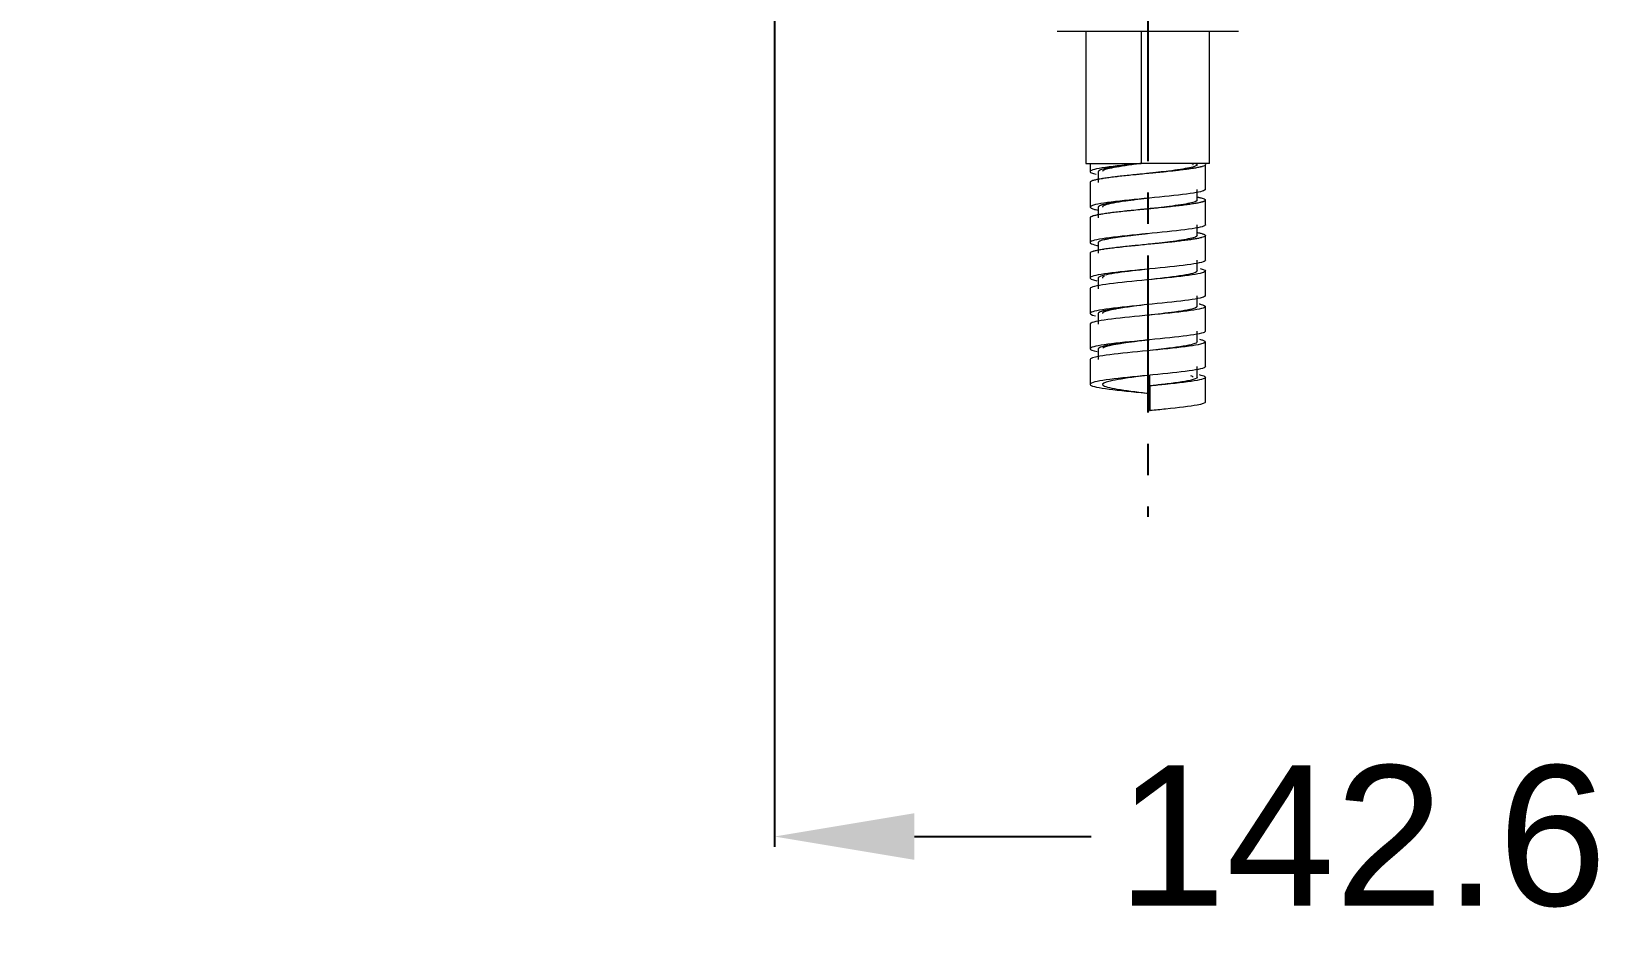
# Model space of a CAD drawing. Header units: millimetres. Extents: x 2915 to 5291, y 1031 to 4391.
# Drawn here: x 4646.8 to 4838.1, y 1787.5 to 1896.3 of the extents above; entities that cross this region are included whole.
import ezdxf

# ---------------------------------------------------------------- set-up
doc = ezdxf.new("R2010")
doc.units = ezdxf.units.MM
doc.linetypes.add('CENTERX2', pattern=[20.32, 12.7, -2.54, 2.54, -2.54])
doc.layers.add('CENTER', color=1, linetype='CENTERX2')
doc.styles.get("Standard").update_dxf_attribs({"font": 'arial.ttf'})
doc.dimstyles.new('ISO-25', dxfattribs={"dimtxt": 17, "dimasz": 17, "dimexe": 1.25, "dimexo": 0.625, "dimgap": 5, "dimtad": 1, "dimtih": 1, "dimtoh": 1, "dimdec": 1, "dimdsep": 46, "dimtxsty": 'Standard', "dimcen": 0, "dimclrd": 3, "dimclre": 3, "dimclrt": 4, "dimadec": 0, "dimazin": 0, "dimtfac": 1, "dimtdec": 1, "dimtmove": 0, "dimatfit": 3, "dimfxl": 1, "dimarcsym": 0})

# ---------------------------------------------------------------- blocks, each defined once
blk = doc.blocks.new('*D10')
at = {"color": 3, "lineweight": -2, "transparency": 16777216}
for p, q in [((4736.98, 1919.5), (4736.98, 1797.37)), ((4879.62, 1866.84), (4879.62, 1797.37)), ((4753.98, 1798.62), (4775.42, 1798.62)), ((4862.62, 1798.62), (4841.18, 1798.62))]:
    blk.add_line(p, q, dxfattribs=at)
at = {"color": 3, "transparency": 16777216}
for points in [[(4753.98, 1801.45), (4753.98, 1795.79), (4736.98, 1798.62)], [(4862.62, 1801.45), (4862.62, 1795.79), (4879.62, 1798.62)]]:
    blk.add_solid(points, dxfattribs=at)
at = {"layer": 'Defpoints', "color": 0, "transparency": 16777216}
for p in [(4736.98, 1920.12), (4879.62, 1867.47), (4879.62, 1798.62)]:
    blk.add_point(p, dxfattribs=at)
at = {"color": 4, "transparency": 16777216, "insert": (4808.3, 1798.62), "char_height": 17, "attachment_point": 5}
blk.add_mtext('142.6', dxfattribs=at)

msp = doc.modelspace()

# ---------------------------------------------------------------- linework, layer by layer
at = {"linetype": 'Continuous', "lineweight": 18, "extrusion": (0, 1, 0)}
for p, q in [((4781.14, 1896.29), (4771.29, 1896.29)), ((4774.79, 1896.29), (4774.79, 1880.29)), ((4793.29, 1896.29), (4781.14, 1896.29)), ((4789.79, 1880.29), (4789.79, 1896.29)), ((4774.79, 1880.29), (4781.51, 1880.29)), ((4789.79, 1880.29), (4781.51, 1880.29)), ((4782.52, 1854.59), (4782.52, 1853.29)), ((4782.54, 1853.29), (4782.54, 1854.59)), ((4782.52, 1853.29), (4782.52, 1850.29)), ((4782.58, 1853.29), (4782.54, 1853.29)), ((4782.58, 1850.29), (4782.58, 1853.29)), ((4782.52, 1850.29), (4782.58, 1850.29))]:
    msp.add_line(p, q, dxfattribs=at)
at = {"linetype": 'Continuous', "lineweight": 13, "extrusion": (0, 1, 0)}
msp.add_line((4781.51, 1896.29), (4781.51, 1880.29), dxfattribs=at)
at = {"linetype": 'Continuous', "lineweight": 18}
for points, knots in [([(4781.56, 1880.29), (4780.92, 1880.23), (4778.67, 1880), (4775.53, 1879.61), (4775.03, 1879.24), (4775.8, 1879.02), (4776.05, 1878.97)], [0, 0, 0, 0, 0.141642, 0.50991, 0.878178, 1, 1, 1, 1]), ([(4781.66, 1880.29), (4781.42, 1880.26), (4781.18, 1880.23), (4780.82, 1880.19), (4780.7, 1880.18), (4780.52, 1880.16), (4780.47, 1880.15), (4780.35, 1880.13), (4780.29, 1880.13), (4780, 1880.09), (4779.78, 1880.06), (4779.34, 1880.01), (4779.13, 1879.98), (4778.83, 1879.94), (4778.73, 1879.93), (4778.61, 1879.91), (4778.59, 1879.91), (4778.54, 1879.9), (4778.51, 1879.89), (4778.44, 1879.88), (4778.4, 1879.88), (4778.16, 1879.84), (4777.99, 1879.81), (4777.67, 1879.76), (4777.52, 1879.73), (4777.31, 1879.69), (4777.24, 1879.68), (4777.11, 1879.65), (4777.05, 1879.63), (4776.88, 1879.59), (4776.78, 1879.56), (4776.6, 1879.51), (4776.53, 1879.48), (4776.45, 1879.45), (4776.44, 1879.44), (4776.41, 1879.42), (4776.4, 1879.42), (4776.37, 1879.4), (4776.35, 1879.38), (4776.31, 1879.34), (4776.29, 1879.31), (4776.29, 1879.29), (4776.29, 1879.29), (4776.29, 1879.29)], [0, 0, 0, 0, 0.083319, 0.083319, 0.124979, 0.124979, 0.145809, 0.145809, 0.166639, 0.166639, 0.249958, 0.249958, 0.333278, 0.333278, 0.374937, 0.374937, 0.385352, 0.385352, 0.395767, 0.395767, 0.416597, 0.416597, 0.499917, 0.499917, 0.583236, 0.583236, 0.624896, 0.624896, 0.666555, 0.666555, 0.749875, 0.749875, 0.833194, 0.833194, 0.854024, 0.854024, 0.874854, 0.874854, 0.916514, 0.916514, 0.999833, 0.999833, 1, 1, 1, 1]), ([(4788.14, 1880.29), (4788.24, 1880.24), (4788.42, 1880.06), (4787.64, 1879.75), (4785.19, 1879.39), (4783.19, 1879.16), (4782.33, 1879.07)], [0, 0, 0, 0, 0.122605, 0.441377, 0.76015, 1, 1, 1, 1]), ([(4787.65, 1880.29), (4787.71, 1880.26), (4787.77, 1880.21), (4787.79, 1880.16), (4787.79, 1880.14), (4787.79, 1880.14), (4787.79, 1880.14)], [0, 0, 0, 0, 0.617283, 0.925925, 0.925925, 1, 1, 1, 1]), ([(4789.29, 1880.14), (4789.29, 1880.13), (4789.29, 1880.11), (4789.28, 1880.09), (4789.27, 1880.08), (4789.26, 1880.07), (4789.25, 1880.06), (4789.24, 1880.06), (4789.22, 1880.04), (4789.2, 1880.02), (4789.1, 1879.98), (4789.02, 1879.95), (4788.87, 1879.9), (4788.82, 1879.88), (4788.73, 1879.86), (4788.69, 1879.85), (4788.64, 1879.84), (4788.63, 1879.84), (4788.59, 1879.83), (4788.58, 1879.82), (4788.42, 1879.79), (4788.26, 1879.76), (4787.99, 1879.71), (4787.89, 1879.7), (4787.7, 1879.66), (4787.6, 1879.65), (4787.43, 1879.63), (4787.38, 1879.62), (4787.27, 1879.6), (4787.21, 1879.59), (4787.04, 1879.57), (4786.92, 1879.55), (4786.55, 1879.51), (4786.29, 1879.48), (4785.89, 1879.43), (4785.75, 1879.41), (4785.54, 1879.39), (4785.47, 1879.38), (4785.36, 1879.37), (4785.32, 1879.37), (4785.25, 1879.36), (4785.21, 1879.36), (4784.88, 1879.32), (4784.59, 1879.29), (4784.13, 1879.24), (4783.98, 1879.23), (4783.67, 1879.2), (4783.51, 1879.18), (4783.27, 1879.16), (4783.19, 1879.15), (4783.07, 1879.14), (4783.03, 1879.13), (4782.95, 1879.13), (4782.75, 1879.11), (4782.55, 1879.09), (4782.07, 1879.04), (4781.76, 1879.01), (4781.28, 1878.96), (4781.12, 1878.95), (4780.89, 1878.92), (4780.81, 1878.91), (4780.65, 1878.9), (4780.57, 1878.89), (4780.18, 1878.85), (4779.88, 1878.82), (4779.3, 1878.76), (4779.01, 1878.73), (4778.67, 1878.69), (4778.6, 1878.68), (4778.46, 1878.66), (4778.39, 1878.66), (4778.2, 1878.63), (4778.07, 1878.62), (4777.69, 1878.57), (4777.46, 1878.54), (4777.13, 1878.49), (4777.02, 1878.48), (4776.89, 1878.46), (4776.87, 1878.45), (4776.82, 1878.45), (4776.79, 1878.44), (4776.72, 1878.43), (4776.67, 1878.42), (4776.43, 1878.38), (4776.27, 1878.35), (4776.04, 1878.31), (4775.9, 1878.27), (4775.78, 1878.24), (4775.71, 1878.22), (4775.69, 1878.22), (4775.67, 1878.21), (4775.66, 1878.21), (4775.62, 1878.2), (4775.59, 1878.19), (4775.53, 1878.16), (4775.49, 1878.15), (4775.39, 1878.1), (4775.34, 1878.07), (4775.31, 1878.02), (4775.3, 1878.01), (4775.3, 1877.99), (4775.3, 1877.99), (4775.3, 1877.98)], [0, 0, 0, 0, 0.016379, 0.016379, 0.02727, 0.032715, 0.032715, 0.03816, 0.03816, 0.059941, 0.059941, 0.103503, 0.103503, 0.125283, 0.125283, 0.136174, 0.136174, 0.141619, 0.141619, 0.147064, 0.147064, 0.190626, 0.190626, 0.212407, 0.212407, 0.234187, 0.234187, 0.245078, 0.245078, 0.255968, 0.255968, 0.277749, 0.277749, 0.321311, 0.321311, 0.343091, 0.343091, 0.353982, 0.353982, 0.359427, 0.359427, 0.364872, 0.364872, 0.408434, 0.408434, 0.430215, 0.430215, 0.451995, 0.451995, 0.462886, 0.462886, 0.468331, 0.468331, 0.473776, 0.495557, 0.495557, 0.539119, 0.539119, 0.560899, 0.560899, 0.57179, 0.57179, 0.58268, 0.58268, 0.626242, 0.626242, 0.669803, 0.669803, 0.680694, 0.680694, 0.691584, 0.691584, 0.713365, 0.713365, 0.756927, 0.756927, 0.778707, 0.778707, 0.784153, 0.784153, 0.789598, 0.789598, 0.800488, 0.800488, 0.84405, 0.84405, 0.865831, 0.887611, 0.887611, 0.893057, 0.893057, 0.898502, 0.898502, 0.909392, 0.909392, 0.931173, 0.931173, 0.974735, 0.974735, 0.996515, 0.996515, 1, 1, 1, 1]), ([(4779.96, 1880.06), (4778.88, 1879.91), (4777.3, 1879.65), (4776.8, 1879.4), (4776.79, 1879.29)], [0, 0, 0, 0, 0.579426, 1, 1, 1, 1]), ([(4789.29, 1877.13), (4789.29, 1876.99), (4788.21, 1876.68), (4783.85, 1876.2), (4778.6, 1875.71), (4775.14, 1875.23), (4775.16, 1874.86), (4776.04, 1874.66), (4776.24, 1874.63)], [0, 0, 0, 0, 0.177692, 0.372028, 0.566364, 0.760701, 0.955037, 1, 1, 1, 1]), ([(4788.37, 1876.19), (4788.41, 1876.18), (4788.46, 1876.17), (4788.57, 1876.15), (4788.64, 1876.13), (4788.77, 1876.1), (4788.83, 1876.09), (4788.99, 1876.04), (4789.07, 1876.01), (4789.17, 1875.96), (4789.2, 1875.95), (4789.23, 1875.92), (4789.25, 1875.91), (4789.26, 1875.9), (4789.27, 1875.89), (4789.27, 1875.89), (4789.3, 1875.85), (4789.3, 1875.82), (4789.25, 1875.76), (4789.21, 1875.73), (4789.13, 1875.69), (4789.1, 1875.68), (4789.07, 1875.66), (4789.05, 1875.66), (4789.04, 1875.65), (4788.98, 1875.63), (4788.94, 1875.62), (4788.77, 1875.57), (4788.65, 1875.54), (4788.43, 1875.49), (4788.35, 1875.48), (4788.22, 1875.45), (4788.18, 1875.45), (4788.09, 1875.43), (4788.05, 1875.42), (4787.82, 1875.38), (4787.62, 1875.35), (4787.18, 1875.29), (4786.95, 1875.26), (4786.64, 1875.22), (4786.54, 1875.21), (4786.45, 1875.2), (4786.38, 1875.19), (4786.35, 1875.18), (4786.18, 1875.16), (4786.05, 1875.15), (4785.64, 1875.1), (4785.36, 1875.07), (4784.92, 1875.02), (4784.77, 1875.01), (4784.54, 1874.98), (4784.47, 1874.98), (4784.35, 1874.97), (4784.31, 1874.96), (4784.24, 1874.95), (4784.2, 1874.95), (4783.85, 1874.91), (4783.54, 1874.88), (4783.07, 1874.84), (4782.91, 1874.82), (4782.59, 1874.79), (4782.43, 1874.77), (4782.19, 1874.75), (4782.11, 1874.74), (4781.95, 1874.73), (4781.87, 1874.72), (4781.63, 1874.7), (4781.47, 1874.68), (4781, 1874.63), (4780.69, 1874.6), (4780.23, 1874.56), (4780.07, 1874.54), (4779.85, 1874.52), (4779.77, 1874.51), (4779.66, 1874.5), (4779.62, 1874.49), (4779.55, 1874.48), (4779.51, 1874.48), (4779.18, 1874.45), (4778.9, 1874.41), (4778.49, 1874.37), (4778.36, 1874.35), (4778.1, 1874.32), (4777.97, 1874.31), (4777.79, 1874.28), (4777.73, 1874.27), (4777.64, 1874.26), (4777.61, 1874.26), (4777.55, 1874.25), (4777.4, 1874.23), (4777.26, 1874.21), (4776.94, 1874.16), (4776.74, 1874.13), (4776.46, 1874.09), (4776.38, 1874.07), (4776.25, 1874.05), (4776.21, 1874.04), (4776.13, 1874.02), (4776.1, 1874.02), (4775.91, 1873.98), (4775.79, 1873.95), (4775.58, 1873.88), (4775.49, 1873.85), (4775.41, 1873.81), (4775.4, 1873.81), (4775.37, 1873.79), (4775.36, 1873.78), (4775.33, 1873.76), (4775.32, 1873.74), (4775.3, 1873.71), (4775.3, 1873.7), (4775.3, 1873.69)], [0, 0, 0, 0, 0.010486, 0.010486, 0.029211, 0.029211, 0.047936, 0.047936, 0.085387, 0.085387, 0.104112, 0.104112, 0.113475, 0.118156, 0.118156, 0.122837, 0.122837, 0.160288, 0.160288, 0.197738, 0.197738, 0.207101, 0.211782, 0.211782, 0.216463, 0.216463, 0.235188, 0.235188, 0.272639, 0.272639, 0.291364, 0.291364, 0.300726, 0.300726, 0.310089, 0.310089, 0.347539, 0.347539, 0.38499, 0.38499, 0.394352, 0.399034, 0.399034, 0.403715, 0.403715, 0.42244, 0.42244, 0.459891, 0.459891, 0.478616, 0.478616, 0.487978, 0.487978, 0.49266, 0.49266, 0.497341, 0.497341, 0.534791, 0.534791, 0.553517, 0.553517, 0.572242, 0.572242, 0.581604, 0.581604, 0.590967, 0.590967, 0.609692, 0.609692, 0.647142, 0.647142, 0.665868, 0.665868, 0.67523, 0.67523, 0.679912, 0.679912, 0.684593, 0.684593, 0.722043, 0.722043, 0.740768, 0.740768, 0.759494, 0.759494, 0.768856, 0.768856, 0.773537, 0.773537, 0.778219, 0.796944, 0.796944, 0.834394, 0.834394, 0.853119, 0.853119, 0.862482, 0.862482, 0.871845, 0.871845, 0.909295, 0.909295, 0.946745, 0.946745, 0.956108, 0.956108, 0.965471, 0.965471, 0.984196, 0.984196, 1, 1, 1, 1]), ([(4782.3, 1876.06), (4782.2, 1876.05), (4782.09, 1876.04), (4781.86, 1876.01), (4781.74, 1876), (4781.56, 1875.98), (4781.5, 1875.97), (4781.38, 1875.96), (4781.32, 1875.95), (4781.01, 1875.91), (4780.77, 1875.89), (4780.31, 1875.83), (4780.08, 1875.8), (4779.75, 1875.76), (4779.64, 1875.75), (4779.47, 1875.73), (4779.42, 1875.72), (4779.31, 1875.7), (4779.26, 1875.7), (4778.99, 1875.66), (4778.79, 1875.64), (4778.41, 1875.58), (4778.23, 1875.55), (4777.97, 1875.51), (4777.88, 1875.5), (4777.78, 1875.48), (4777.76, 1875.48), (4777.72, 1875.47), (4777.66, 1875.46), (4777.61, 1875.45), (4777.42, 1875.41), (4777.28, 1875.38), (4777.03, 1875.33), (4776.91, 1875.3), (4776.79, 1875.27), (4776.76, 1875.26), (4776.73, 1875.25), (4776.72, 1875.25), (4776.7, 1875.24), (4776.64, 1875.22), (4776.59, 1875.2), (4776.48, 1875.16), (4776.43, 1875.13), (4776.34, 1875.08), (4776.32, 1875.05), (4776.3, 1875.02), (4776.3, 1875.01), (4776.29, 1875), (4776.29, 1874.99), (4776.29, 1874.99)], [0, 0, 0, 0, 0.034033, 0.034033, 0.072883, 0.072883, 0.092308, 0.092308, 0.111733, 0.111733, 0.189433, 0.189433, 0.267133, 0.267133, 0.305983, 0.305983, 0.325408, 0.325408, 0.344833, 0.344833, 0.422533, 0.422533, 0.500233, 0.500233, 0.539083, 0.539083, 0.548796, 0.548796, 0.558508, 0.577933, 0.577933, 0.655633, 0.655633, 0.733333, 0.733333, 0.752758, 0.752758, 0.762471, 0.762471, 0.772184, 0.811034, 0.811034, 0.888734, 0.888734, 0.966434, 0.966434, 0.985859, 0.985859, 1, 1, 1, 1]), ([(4782.34, 1876.07), (4781.39, 1875.95), (4779.14, 1875.67), (4777.14, 1875.31), (4776.8, 1875.07), (4776.8, 1874.99)], [0, 0, 0, 0, 0.327281, 0.779942, 1, 1, 1, 1]), ([(4788.29, 1875.84), (4788.29, 1875.71), (4787.66, 1875.45), (4785.22, 1875.09), (4783.16, 1874.86), (4782.25, 1874.76)], [0, 0, 0, 0, 0.349383, 0.710054, 1, 1, 1, 1]), ([(4789.29, 1872.83), (4789.29, 1872.82), (4789.22, 1872.64), (4787.7, 1872.3), (4782.88, 1871.81), (4777.78, 1871.33), (4774.86, 1870.84), (4775.34, 1870.51), (4776.19, 1870.33), (4776.23, 1870.33)], [0, 0, 0, 0, 0.016631, 0.211331, 0.406031, 0.600731, 0.79543, 0.99013, 1, 1, 1, 1]), ([(4788.35, 1871.89), (4788.42, 1871.88), (4788.49, 1871.87), (4788.7, 1871.82), (4788.82, 1871.79), (4788.97, 1871.74), (4789.02, 1871.73), (4789.07, 1871.71), (4789.08, 1871.7), (4789.1, 1871.7), (4789.12, 1871.68), (4789.15, 1871.67), (4789.22, 1871.63), (4789.26, 1871.6), (4789.29, 1871.55), (4789.29, 1871.54), (4789.29, 1871.52), (4789.28, 1871.5), (4789.28, 1871.49), (4789.27, 1871.48), (4789.27, 1871.48), (4789.24, 1871.44), (4789.19, 1871.41), (4789.05, 1871.35), (4788.95, 1871.32), (4788.81, 1871.28), (4788.78, 1871.27), (4788.72, 1871.26), (4788.69, 1871.25), (4788.59, 1871.23), (4788.52, 1871.21), (4788.29, 1871.16), (4788.12, 1871.13), (4787.83, 1871.09), (4787.74, 1871.07), (4787.58, 1871.05), (4787.5, 1871.04), (4787.42, 1871.02), (4787.37, 1871.02), (4787.34, 1871.01), (4787.09, 1870.98), (4786.85, 1870.95), (4786.35, 1870.88), (4786.08, 1870.85), (4785.74, 1870.81), (4785.63, 1870.8), (4785.53, 1870.79), (4785.46, 1870.78), (4785.42, 1870.78), (4785.24, 1870.76), (4785.09, 1870.74), (4784.65, 1870.7), (4784.35, 1870.66), (4783.88, 1870.62), (4783.73, 1870.6), (4783.49, 1870.58), (4783.41, 1870.57), (4783.25, 1870.56), (4783.17, 1870.55), (4782.78, 1870.51), (4782.46, 1870.48), (4781.82, 1870.41), (4781.51, 1870.38), (4781.11, 1870.34), (4780.99, 1870.33), (4780.87, 1870.32), (4780.8, 1870.31), (4780.76, 1870.31), (4780.56, 1870.29), (4780.41, 1870.27), (4779.95, 1870.23), (4779.65, 1870.2), (4779.22, 1870.15), (4779.07, 1870.13), (4778.86, 1870.11), (4778.79, 1870.1), (4778.69, 1870.09), (4778.65, 1870.09), (4778.59, 1870.08), (4778.55, 1870.07), (4778.25, 1870.04), (4777.99, 1870.01), (4777.63, 1869.96), (4777.51, 1869.95), (4777.28, 1869.92), (4777.17, 1869.9), (4777.01, 1869.88), (4776.96, 1869.87), (4776.86, 1869.85), (4776.81, 1869.84), (4776.66, 1869.82), (4776.57, 1869.81), (4776.3, 1869.76), (4776.14, 1869.73), (4775.94, 1869.68), (4775.87, 1869.67), (4775.78, 1869.64), (4775.75, 1869.63), (4775.71, 1869.62), (4775.69, 1869.62), (4775.67, 1869.61), (4775.66, 1869.61), (4775.54, 1869.57), (4775.46, 1869.54), (4775.38, 1869.49), (4775.35, 1869.48), (4775.32, 1869.45), (4775.31, 1869.43), (4775.3, 1869.41), (4775.29, 1869.4), (4775.29, 1869.39), (4775.29, 1869.39), (4775.29, 1869.39)], [0, 0, 0, 0, 0.017178, 0.017178, 0.054522, 0.054522, 0.073194, 0.073194, 0.077862, 0.077862, 0.08253, 0.091866, 0.091866, 0.129211, 0.129211, 0.147883, 0.147883, 0.157219, 0.161887, 0.161887, 0.166555, 0.166555, 0.203899, 0.203899, 0.241243, 0.241243, 0.250579, 0.250579, 0.259915, 0.259915, 0.278587, 0.278587, 0.315931, 0.315931, 0.334603, 0.334603, 0.343939, 0.348607, 0.348607, 0.353275, 0.353275, 0.390619, 0.390619, 0.427963, 0.427963, 0.437299, 0.441967, 0.441967, 0.446635, 0.446635, 0.465307, 0.465307, 0.502652, 0.502652, 0.521324, 0.521324, 0.53066, 0.53066, 0.539996, 0.539996, 0.57734, 0.57734, 0.614684, 0.614684, 0.62402, 0.628688, 0.628688, 0.633356, 0.633356, 0.652028, 0.652028, 0.689372, 0.689372, 0.708044, 0.708044, 0.71738, 0.71738, 0.722048, 0.722048, 0.726716, 0.726716, 0.76406, 0.76406, 0.782732, 0.782732, 0.801404, 0.801404, 0.81074, 0.81074, 0.820076, 0.820076, 0.838748, 0.838748, 0.876092, 0.876092, 0.894764, 0.894764, 0.904101, 0.904101, 0.908769, 0.908769, 0.913437, 0.913437, 0.950781, 0.950781, 0.969453, 0.969453, 0.988125, 0.988125, 0.997461, 0.997461, 1, 1, 1, 1]), ([(4782.27, 1871.76), (4782.22, 1871.75), (4782.17, 1871.75), (4782.06, 1871.73), (4781.88, 1871.71), (4781.7, 1871.69), (4781.34, 1871.65), (4781.1, 1871.62), (4780.74, 1871.58), (4780.62, 1871.57), (4780.45, 1871.55), (4780.39, 1871.54), (4780.3, 1871.53), (4780.25, 1871.52), (4780.19, 1871.52), (4779.93, 1871.48), (4779.71, 1871.46), (4779.28, 1871.4), (4779.07, 1871.37), (4778.77, 1871.33), (4778.67, 1871.32), (4778.52, 1871.3), (4778.48, 1871.29), (4778.38, 1871.27), (4778.34, 1871.27), (4778.11, 1871.23), (4777.94, 1871.21), (4777.62, 1871.15), (4777.47, 1871.12), (4777.3, 1871.09), (4777.26, 1871.08), (4777.2, 1871.07), (4777.16, 1871.06), (4777.07, 1871.04), (4777.01, 1871.02), (4776.84, 1870.98), (4776.74, 1870.95), (4776.58, 1870.9), (4776.51, 1870.87), (4776.44, 1870.84), (4776.44, 1870.84), (4776.42, 1870.83), (4776.42, 1870.83), (4776.4, 1870.82), (4776.39, 1870.81), (4776.36, 1870.79), (4776.34, 1870.77), (4776.3, 1870.73), (4776.29, 1870.71), (4776.29, 1870.69)], [0, 0, 0, 0, 0.015574, 0.015574, 0.035041, 0.073976, 0.073976, 0.151846, 0.151846, 0.19078, 0.19078, 0.210248, 0.210248, 0.219981, 0.229715, 0.229715, 0.307585, 0.307585, 0.385454, 0.385454, 0.424389, 0.424389, 0.443856, 0.443856, 0.463324, 0.463324, 0.541193, 0.541193, 0.619063, 0.619063, 0.63853, 0.63853, 0.657998, 0.657998, 0.696932, 0.696932, 0.774802, 0.774802, 0.852671, 0.852671, 0.862405, 0.862405, 0.872139, 0.872139, 0.891606, 0.891606, 0.930541, 0.930541, 1, 1, 1, 1]), ([(4788.29, 1871.54), (4788.3, 1871.42), (4787.69, 1871.16), (4785.31, 1870.8), (4783.26, 1870.57), (4782.34, 1870.47)], [0, 0, 0, 0, 0.34484, 0.708602, 1, 1, 1, 1]), ([(4789.29, 1868.53), (4789.29, 1868.49), (4789.08, 1868.28), (4786.98, 1867.91), (4781.91, 1867.43), (4777.03, 1866.94), (4774.84, 1866.48), (4775.48, 1866.18), (4776.13, 1866.05)], [0, 0, 0, 0, 0.052394, 0.248581, 0.444768, 0.640956, 0.837143, 1, 1, 1, 1]), ([(4788.66, 1867.53), (4789.22, 1867.39), (4789.66, 1867.1), (4787.19, 1866.64), (4782.19, 1866.15), (4777.24, 1865.66), (4775.41, 1865.31), (4775.29, 1865.11), (4775.29, 1865.08)], [0, 0, 0, 0, 0.164518, 0.363633, 0.562748, 0.761864, 0.960979, 1, 1, 1, 1]), ([(4781.88, 1867.41), (4780.57, 1867.26), (4777.9, 1866.95), (4776.41, 1866.61), (4776.29, 1866.42), (4776.29, 1866.39)], [0, 0, 0, 0, 0.438944, 0.915343, 1, 1, 1, 1]), ([(4788.29, 1867.24), (4788.29, 1867.2), (4788.16, 1867), (4786.5, 1866.64), (4783.65, 1866.32), (4782.24, 1866.15)], [0, 0, 0, 0, 0.100554, 0.551738, 1, 1, 1, 1]), ([(4776.99, 1866.57), (4776.91, 1866.53), (4776.81, 1866.47), (4776.79, 1866.4), (4776.79, 1866.38)], [0, 0, 0, 0, 0.626122, 1, 1, 1, 1]), ([(4789.29, 1864.24), (4789.29, 1864.2), (4789.13, 1864), (4787.19, 1863.64), (4782.19, 1863.15), (4777.24, 1862.66), (4774.91, 1862.21), (4775.39, 1861.92), (4775.96, 1861.79)], [0, 0, 0, 0, 0.044621, 0.243546, 0.44247, 0.641395, 0.84032, 1, 1, 1, 1]), ([(4788.54, 1863.26), (4788.59, 1863.25), (4789.35, 1863.07), (4789.6, 1862.74), (4786.41, 1862.25), (4781.22, 1861.76), (4776.55, 1861.28), (4775.29, 1860.95), (4775.29, 1860.78), (4775.29, 1860.78)], [0, 0, 0, 0, 0.011669, 0.208653, 0.405637, 0.602622, 0.799606, 0.99659, 1, 1, 1, 1]), ([(4781.85, 1863.11), (4781.72, 1863.1), (4780.17, 1862.92), (4777.38, 1862.58), (4776.3, 1862.25), (4776.29, 1862.09)], [0, 0, 0, 0, 0.045976, 0.523907, 1, 1, 1, 1]), ([(4780.39, 1862.92), (4779.53, 1862.81), (4777.64, 1862.53), (4776.8, 1862.25), (4776.79, 1862.09)], [0, 0, 0, 0, 0.413873, 1, 1, 1, 1]), ([(4780.41, 1862.92), (4779.76, 1862.84), (4778.01, 1862.59), (4776.9, 1862.31), (4776.79, 1862.12), (4776.79, 1862.09)], [0, 0, 0, 0, 0.309201, 0.895766, 1, 1, 1, 1]), ([(4788.29, 1862.93), (4788.29, 1862.87), (4788.01, 1862.64), (4786, 1862.28), (4783.43, 1861.99), (4782.28, 1861.86)], [0, 0, 0, 0, 0.181398, 0.635339, 1, 1, 1, 1]), ([(4789.29, 1859.93), (4789.28, 1859.87), (4788.96, 1859.64), (4786.41, 1859.25), (4781.22, 1858.76), (4776.55, 1858.28), (4774.86, 1857.84), (4775.59, 1857.56), (4776.14, 1857.45)], [0, 0, 0, 0, 0.077795, 0.273888, 0.469981, 0.666074, 0.862166, 1, 1, 1, 1]), ([(4788.58, 1858.95), (4788.74, 1858.91), (4789.49, 1858.71), (4789.26, 1858.35), (4785.56, 1857.86), (4780.27, 1857.38), (4776.2, 1856.92), (4775.29, 1856.62), (4775.29, 1856.48)], [0, 0, 0, 0, 0.043726, 0.241516, 0.439306, 0.637095, 0.834885, 1, 1, 1, 1]), ([(4782.47, 1858.88), (4781.87, 1858.81), (4779.84, 1858.58), (4777.09, 1858.22), (4776.3, 1857.92), (4776.29, 1857.79)], [0, 0, 0, 0, 0.187382, 0.634492, 1, 1, 1, 1]), ([(4780.68, 1858.66), (4779.48, 1858.5), (4777.72, 1858.24), (4776.97, 1857.99), (4776.85, 1857.89)], [0, 0, 0, 0, 0.607192, 1, 1, 1, 1]), ([(4780.69, 1858.66), (4779.71, 1858.53), (4777.89, 1858.27), (4777, 1858.01), (4776.85, 1857.88)], [0, 0, 0, 0, 0.492451, 1, 1, 1, 1]), ([(4788.29, 1858.64), (4788.29, 1858.54), (4787.83, 1858.28), (4785.48, 1857.92), (4783.16, 1857.66), (4782.26, 1857.56)], [0, 0, 0, 0, 0.26439, 0.715965, 1, 1, 1, 1]), ([(4789.29, 1855.63), (4789.28, 1855.54), (4788.74, 1855.28), (4785.56, 1854.86), (4780.27, 1854.38), (4775.96, 1853.89), (4774.73, 1853.4), (4777.18, 1852.91), (4780.53, 1852.58), (4782.25, 1852.41), (4782.31, 1852.41)], [0, 0, 0, 0, 0.08757, 0.238751, 0.389933, 0.541115, 0.692296, 0.843478, 0.99466, 1, 1, 1, 1]), ([(4782.26, 1854.56), (4781.78, 1854.5), (4779.99, 1854.27), (4777.32, 1853.89), (4776.35, 1853.4), (4778.28, 1852.91), (4780.91, 1852.58), (4782.26, 1852.41), (4782.31, 1852.41)], [0, 0, 0, 0, 0.083964, 0.310861, 0.537757, 0.764653, 0.991549, 1, 1, 1, 1]), ([(4788.29, 1854.34), (4788.29, 1854.21), (4787.6, 1853.93), (4785.05, 1853.58), (4783.09, 1853.35), (4782.54, 1853.29)], [0, 0, 0, 0, 0.355136, 0.820765, 1, 1, 1, 1]), ([(4788.53, 1854.66), (4788.85, 1854.59), (4789.61, 1854.36), (4788.81, 1853.96), (4785.51, 1853.58), (4783.22, 1853.35), (4782.58, 1853.29)], [0, 0, 0, 0, 0.150006, 0.506408, 0.862809, 1, 1, 1, 1]), ([(4789.29, 1851.33), (4789.28, 1851.21), (4788.47, 1850.92), (4785.51, 1850.58), (4783.22, 1850.35), (4782.58, 1850.29)], [0, 0, 0, 0, 0.352965, 0.820161, 1, 1, 1, 1])]:
    msp.add_open_spline(points, degree=3, knots=knots, dxfattribs=at)
for points, degree in [([(4775.3, 1880.29), (4775.3, 1879.28)], 1), ([(4776.29, 1879.29), (4776.29, 1878.64), (4776.29, 1877.99)], 2), ([(4789.29, 1877.14), (4789.29, 1878.65), (4789.29, 1880.16)], 2), ([(4775.3, 1878), (4775.3, 1876.49), (4775.3, 1874.99)], 2), ([(4788.29, 1875.84), (4788.29, 1876.49), (4788.29, 1877.14)], 2), ([(4776.29, 1874.99), (4776.29, 1874.34), (4776.29, 1873.69)], 2), ([(4782.3, 1876.06), (4782.3, 1876.06), (4782.3, 1876.06)], 2), ([(4789.29, 1872.83), (4789.29, 1874.34), (4789.29, 1875.85)], 2), ([(4775.3, 1873.71), (4775.3, 1872.2), (4775.3, 1870.69)], 2), ([(4788.29, 1871.54), (4788.29, 1872.19), (4788.29, 1872.84)], 2), ([(4776.29, 1870.69), (4776.29, 1870.04), (4776.29, 1869.39)], 2), ([(4789.29, 1868.53), (4789.29, 1870.04), (4789.29, 1871.55)], 2), ([(4775.29, 1869.4), (4775.29, 1867.89), (4775.29, 1866.39)], 2), ([(4788.29, 1867.23), (4788.29, 1867.89), (4788.29, 1868.54)], 2), ([(4789.29, 1864.24), (4789.29, 1865.74), (4789.29, 1867.24)], 2), ([(4775.29, 1865.09), (4775.29, 1863.59), (4775.29, 1862.09)], 2), ([(4776.29, 1866.39), (4776.29, 1865.74), (4776.29, 1865.08)], 2), ([(4782.31, 1863.16), (4782.31, 1863.16), (4782.32, 1863.16)], 2), ([(4788.29, 1862.93), (4788.29, 1863.58), (4788.29, 1864.24)], 2), ([(4776.29, 1862.09), (4776.29, 1861.44), (4776.29, 1860.78)], 2), ([(4789.29, 1859.93), (4789.29, 1861.43), (4789.29, 1862.93)], 2), ([(4775.29, 1860.79), (4775.29, 1859.29), (4775.29, 1857.79)], 2), ([(4788.29, 1858.63), (4788.29, 1859.29), (4788.29, 1859.94)], 2), ([(4776.29, 1857.79), (4776.29, 1857.13), (4776.29, 1856.48)], 2), ([(4782.35, 1858.87), (4782.35, 1858.87), (4782.36, 1858.87)], 2), ([(4789.29, 1855.64), (4789.29, 1857.14), (4789.29, 1858.64)], 2), ([(4775.29, 1856.48), (4775.29, 1854.98), (4775.29, 1853.48)], 2), ([(4788.29, 1854.33), (4788.29, 1854.99), (4788.29, 1855.64)], 2), ([(4782.32, 1854.56), (4782.33, 1854.56), (4782.33, 1854.56)], 2), ([(4789.29, 1851.34), (4789.29, 1852.84), (4789.29, 1854.34)], 2)]:
    msp.add_open_spline(points, degree=degree, dxfattribs=at)
at = {"linetype": 'Continuous', "lineweight": 13}
msp.add_open_spline([(4787.48, 1854.57), (4787.57, 1854.53), (4787.65, 1854.5), (4787.76, 1854.42), (4787.79, 1854.38), (4787.79, 1854.34)], degree=3, knots=[0, 0, 0, 0, 0.460525, 0.460525, 1, 1, 1, 1], dxfattribs=at)
at = {"layer": 'CENTER', "ltscale": 1.5}
msp.add_lwpolyline([(4432.29, 3016.75), (4432.29, 3098.95, -0.414214), (4457.29, 3123.95), (4630.78, 3123.95), (4757.31, 3123.95, -0.414236), (4782.31, 3098.94), (4782.29, 2874.97), (4782.29, 1837.41)], format="xyb", dxfattribs=at)

# ---------------------------------------------------------------- dimensions: what is measured, and where the dimension line sits
dim = msp.add_linear_dim(base=(4879.62, 1798.62), p1=(4736.98, 1920.12), p2=(4879.62, 1867.47), dimstyle='ISO-25', override={"dimtad": 0})
dim.commit()
dim.dimension.update_dxf_attribs({"geometry": '*D10', "text_midpoint": (4808.3, 1798.62)})

doc.saveas('drawing.dxf')
